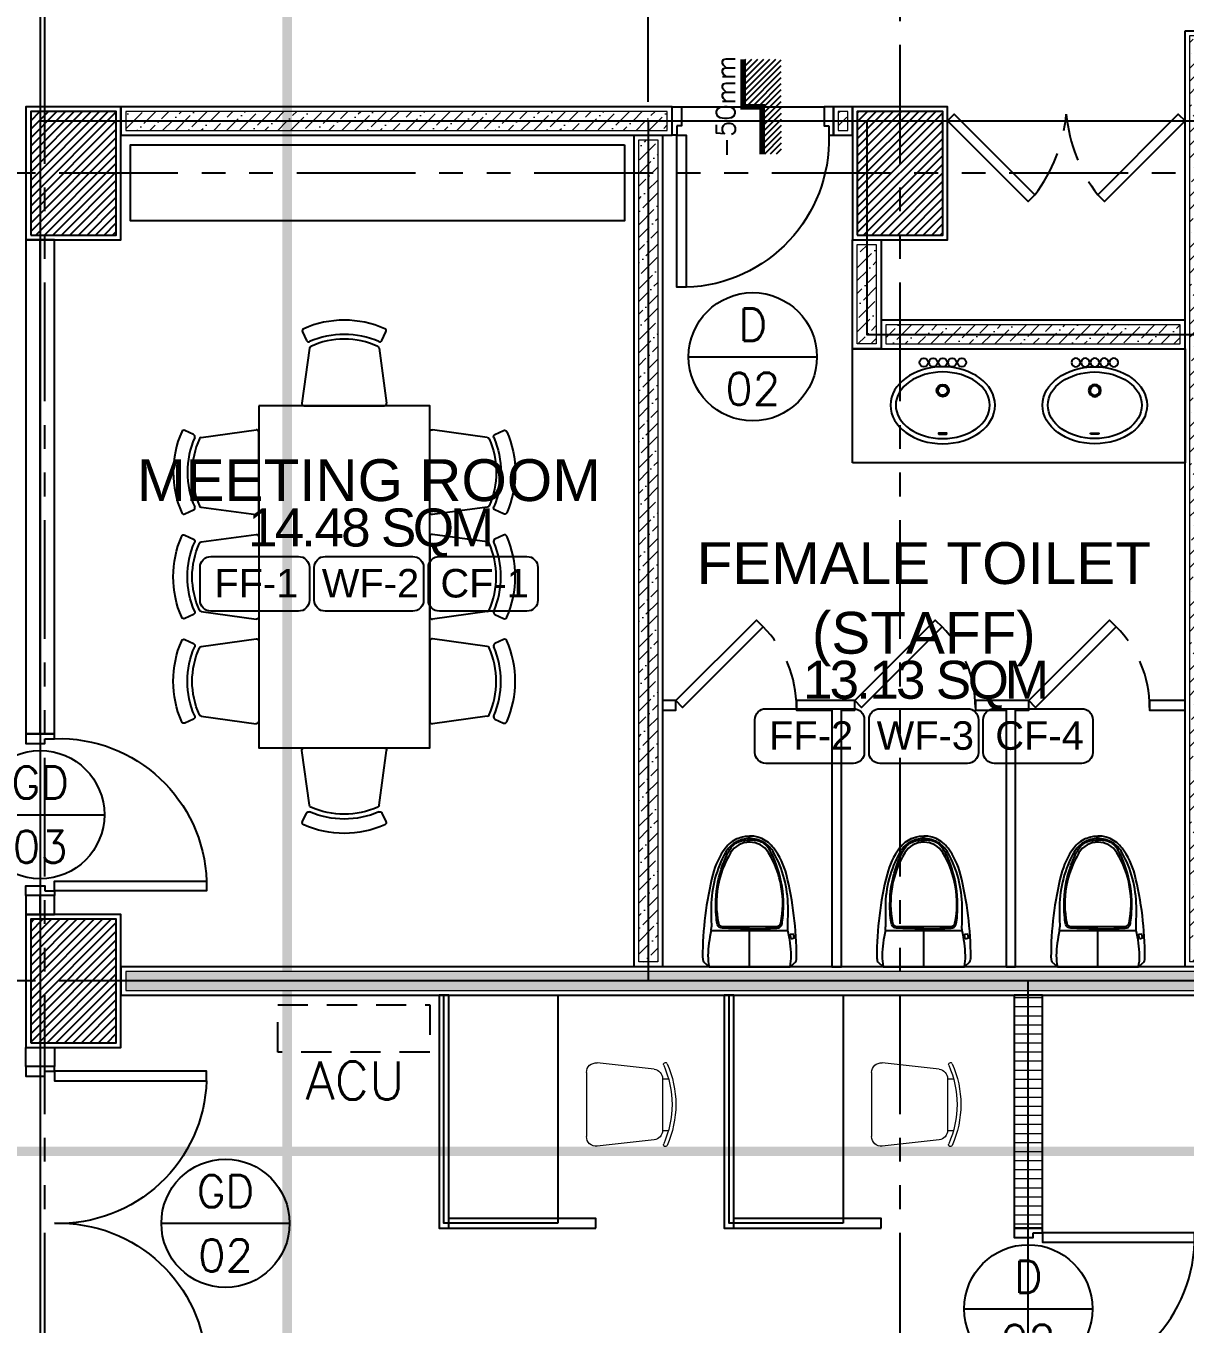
# Model space of a CAD drawing. Header units: metres. Extents: x -12400 to 1, y 0 to 106422.
# Drawn here: x -12213.17 to -12207.07, y 106390.62 to 106397.45 of the extents above; entities that cross this region are included whole.
import ezdxf
from ezdxf.enums import TextEntityAlignment as Align

# ---------------------------------------------------------------- set-up
doc = ezdxf.new("R2010")
doc.units = ezdxf.units.M
doc.header["$PDMODE"] = 35
for name, pattern in [('CENTER', [2, 1.25, -0.25, 0.25, -0.25]), ('DASHED2', [0.375, 0.25, -0.125]), ('HIDDEN2', [4.7625, 3.175, -1.5875]), ('PHANTOM2', [1.25, 0.625, -0.125, 0.125, -0.125, 0.125, -0.125])]:
    doc.linetypes.add(name, pattern=pattern)
for name, color, linetype, lineweight in [('0.1', 1, 'Continuous', 9), ('DIM 001', 251, 'Continuous', 13), ('FURN 0009', 49, 'Continuous', 9), ('HATCH', 250, 'Continuous', 5), ('W', 140, 'Continuous', 80)]:
    doc.layers.add(name, color=color, linetype=linetype, lineweight=lineweight)
for name, color, linetype in [('1co-door', 1, 'Continuous'), ('1CO-FURNITURE', 1, 'Continuous'), ('2TX-AR', 2, 'Continuous'), ('F-ACC', 15, 'Continuous'), ('FIXTURE', 35, 'Continuous'), ('FURNITURE', 1, 'Continuous'), ('MOULDING', 15, 'Continuous'), ('SCH-DOOR', 23, 'Continuous'), ('SCH-FLR', 224, 'Continuous'), ('SCH-WIND', 181, 'Continuous'), ('stone', 15, 'Continuous'), ('THRESH', 1, 'Continuous'), ('txt', 2, 'Continuous'), ('WALL', 7, 'Continuous')]:
    doc.layers.add(name, color=color, linetype=linetype)
doc.layers.add('GUIDELINES', color=206, linetype='Continuous', plot=False)
doc.styles.add('arial', font='arial.ttf')
doc.styles.add('Arial-Bold', font='arial.ttf')
doc.styles.add('DIMTXT-100', font='arial.ttf')
doc.styles.add('PSM', font='simplex')
doc.styles.add('swis721', font='swiss.ttf')
doc.styles.add('T-0.15', font='romans.shx', dxfattribs={"height": 0.15})
doc.styles.add('T125', font='simplex.shx', dxfattribs={"height": 125})
doc.dimstyles.new('D-100', dxfattribs={"dimtxt": 0.2, "dimasz": 0.15, "dimexe": 0.1, "dimexo": 0.1, "dimgap": 0.1, "dimtad": 1, "dimdec": 3, "dimzin": 4, "dimdsep": 46, "dimtxsty": 'DIMTXT-100', "dimblk": 'ARCHTICK', "dimcen": 0.2, "dimdle": 0.1, "dimclrd": 8, "dimclre": 8, "dimclrt": 2, "dimadec": 0, "dimazin": 1, "dimtfac": 1, "dimtdec": 3, "dimtofl": 0, "dimtmove": 2, "dimatfit": 3, "dimfxl": 1, "dimarcsym": 0})
doc.dimstyles.new('DIM 200', dxfattribs={"dimtxt": 200, "dimasz": 1, "dimexe": 0, "dimexo": 40, "dimgap": 50, "dimtad": 1, "dimtoh": 1, "dimdec": 0, "dimlfac": 2, "dimtxsty": 'swis721', "dimblk": 'CIR', "dimcen": 0, "dimclrd": 155, "dimclre": 155, "dimclrt": 4, "dimadec": 0, "dimazin": 0, "dimtfac": 1, "dimtdec": 0, "dimtix": 1, "dimtmove": 1, "dimatfit": 3, "dimldrblk": 'CIR', "dimfxl": 0, "dimarcsym": 0})

# ---------------------------------------------------------------- blocks, each defined once
blk = doc.blocks.new('D-TAG')
at = {"layer": 'SCH-DOOR'}
blk.add_line((-0.3, 0), (0.3, 0), dxfattribs=at)
blk.add_circle((0, 0), 0.3, dxfattribs=at)
at = {"layer": 'SCH-DOOR', "color": 2, "style": 'T-0.15'}
for tag, p in [('D-TAG', (0, 0.15)), ('D-NO', (0, -0.15))]:
    blk.add_attdef(tag, text='', height=0.15, dxfattribs=at).set_placement(p, align=Align.MIDDLE_CENTER)
blk = doc.blocks.new('THRESH')
at = {"layer": 'THRESH'}
h = blk.add_hatch(dxfattribs=at)
h.set_pattern_fill('ANSI31', color=251, scale=7, style=0)
h.set_pattern_definition([(45, (-87838.95, -66631.204), (-15.715448, 15.715448), [])])
h.paths.add_polyline_path([(-250, 50), (-250, -150), (250, -150), (250, -50), (0, -50), (0, 50)])
at = {"layer": 'THRESH', "const_width": 30}
blk.add_lwpolyline([(250, -50), (0, -50), (0, 50), (-250, 50)], dxfattribs=at)
blk = doc.blocks.new('lav s')
at = {"layer": 'F-ACC'}
blk.add_lwpolyline([(3864.7471, -3208.867, -0.057223), (3864.7471, -3208.907, 1), (3864.7522, -3208.907, 0.055626), (3864.7522, -3208.867)], format="xyb", dxfattribs=at)
for centre, radius in [((3864.3758, -3208.787), 0.0225), ((3864.3758, -3208.837), 0.0225), ((3864.3758, -3208.887), 0.0225), ((3864.5233, -3208.887), 0.0325), ((3864.5233, -3208.887), 0.025), ((3864.3758, -3208.937), 0.0225), ((3864.3758, -3208.987), 0.0225)]:
    blk.add_circle(centre, radius, dxfattribs=at)
blk.add_arc((3864.7497, -3208.867), 0.0025, 0, 186.45762, dxfattribs=at)
at = {"layer": 'F-ACC', "extrusion": (0, 0, -1)}
for major_axis, ratio in [((0, 0.275), 0.736364), ((0, 0.2475), 0.707071)]:
    blk.add_ellipse((3864.6008, -3208.887), major_axis=major_axis, ratio=ratio, dxfattribs=at)
blk = doc.blocks.new('WC1')
for p, q in [((-162577, -159699.2), (-162547.9, -159673.6)), ((-162121, -159673.6), (-162547.9, -159673.6)), ((-162334.4, -159673.6), (-162334.4, -159864)), ((-162091.9, -159699.2), (-162121, -159673.6)), ((-162552.5, -159820.8), (-162569.2, -159824.9)), ((-162552.6, -159820.8), (-162548.4, -159844.7)), ((-162569.2, -159824.9), (-162565.4, -159846.5)), ((-162548.4, -159844.7), (-162565.4, -159846.5)), ((-162536.4, -159864), (-162535.4, -159884.4)), ((-162132.5, -159864), (-162536.4, -159864)), ((-162192.9, -159884.9), (-162476, -159884.9)), ((-162132.5, -159864), (-162133.5, -159884.4)), ((-162334.6, -160328.4), (-162334.2, -160328.4)), ((-162334.4, -160328.4), (-162334.4, -160360.6))]:
    blk.add_line(p, q)
for points in [[(-162334.4, -159873.3), (-162381.6, -159873.5), (-162418.1, -159874), (-162445.3, -159874.9), (-162464.7, -159876), (-162477.8, -159877.3), (-162486.1, -159878.9), (-162491.2, -159880.6), (-162494.4, -159882.5), (-162494.4, -159882.5), (-162497, -159884.6), (-162499.4, -159887.2), (-162501.5, -159890.5), (-162503.4, -159894.9), (-162505.1, -159900.8), (-162506.6, -159908.5), (-162508, -159918.2), (-162509.3, -159930.3), (-162509.3, -159930.3), (-162510.5, -159945.1), (-162511.6, -159962.2), (-162512.3, -159981.4), (-162512.5, -160002.3), (-162512, -160024.5), (-162510.9, -160047.6), (-162508.8, -160071.4), (-162505.6, -160095.4), (-162505.6, -160095.4), (-162501.3, -160119.3), (-162496, -160142.9), (-162489.9, -160165.7), (-162483.3, -160187.7), (-162476.3, -160208.3), (-162469.1, -160227.5), (-162461.9, -160244.8), (-162455, -160260), (-162455, -160260), (-162448.5, -160272.9), (-162442.5, -160283.7), (-162436.9, -160292.6), (-162431.8, -160299.8), (-162427.1, -160305.6), (-162422.9, -160310.2), (-162419.1, -160313.8), (-162415.9, -160316.8), (-162415.9, -160316.8), (-162413, -160319.2), (-162410.5, -160321.3), (-162408.3, -160323.1), (-162406.1, -160324.6), (-162403.9, -160326), (-162401.5, -160327.2), (-162398.9, -160328.5), (-162395.9, -160329.8), (-162395.9, -160329.8), (-162392.3, -160331.3), (-162388, -160332.8), (-162382.8, -160334.3), (-162376.3, -160335.8), (-162368.5, -160337.2), (-162359.1, -160338.4), (-162347.8, -160339.3), (-162334.4, -160340)], [(-162334.4, -159873.3), (-162287.2, -159873.5), (-162250.8, -159874), (-162223.6, -159874.9), (-162204.2, -159876), (-162191.1, -159877.3), (-162182.7, -159878.9), (-162177.7, -159880.6), (-162174.5, -159882.5), (-162174.5, -159882.5), (-162171.8, -159884.6), (-162169.5, -159887.2), (-162167.4, -159890.5), (-162165.5, -159894.9), (-162163.8, -159900.8), (-162162.3, -159908.5), (-162160.9, -159918.2), (-162159.6, -159930.3), (-162159.6, -159930.3), (-162158.3, -159945.1), (-162157.3, -159962.2), (-162156.6, -159981.4), (-162156.4, -160002.3), (-162156.8, -160024.5), (-162158, -160047.6), (-162160.1, -160071.4), (-162163.3, -160095.4), (-162163.3, -160095.4), (-162167.6, -160119.3), (-162172.9, -160142.9), (-162178.9, -160165.7), (-162185.6, -160187.7), (-162192.6, -160208.3), (-162199.8, -160227.5), (-162207, -160244.8), (-162213.9, -160260), (-162213.9, -160260), (-162220.4, -160272.9), (-162226.4, -160283.7), (-162232, -160292.6), (-162237.1, -160299.8), (-162241.8, -160305.6), (-162246, -160310.2), (-162249.7, -160313.8), (-162253, -160316.8), (-162253, -160316.8), (-162255.8, -160319.2), (-162258.3, -160321.3), (-162260.6, -160323.1), (-162262.8, -160324.6), (-162265, -160326), (-162267.4, -160327.2), (-162270, -160328.5), (-162273, -160329.8), (-162273, -160329.8), (-162276.6, -160331.3), (-162280.9, -160332.8), (-162286.1, -160334.3), (-162292.5, -160335.8), (-162300.4, -160337.2), (-162309.8, -160338.4), (-162321.1, -160339.3), (-162334.4, -160340)], [(-162398.9, -160348.3), (-162378.2, -160355.9), (-162356.5, -160359.9), (-162334.4, -160360.6)], [(-162270, -160348.3), (-162290.7, -160355.9), (-162312.4, -160359.9), (-162334.4, -160360.6)]]:
    blk.add_lwpolyline(points)
for centre, radius, start, end in [((-162253.9, -159732.2), 299.8, 168.74135, 180), ((-162415, -159732.2), 299.8, 0, 11.25865), ((-162514.7, -159723.6), 66.9, 158.57593, 180), ((-160793.1, -159723.6), 1788.5, 180, 194.09167), ((-161879.5, -159710.7), 674.5, 181.82054, 193.13571), ((-163875.7, -159723.6), 1788.5, 345.90833, 0), ((-162789.3, -159710.7), 674.5, 346.86429, 358.17946), ((-162154.1, -159723.6), 66.9, 0, 21.42407), ((-160244.7, -159964.6), 2292.1, 177.9943, 180.64061), ((-162476, -159908), 23.1, 90, 168.52614), ((-162192.9, -159908), 23.1, 11.47386, 90), ((-164424.2, -159964.6), 2292.1, 359.35939, 2.0057), ((-161993, -160006), 515.9, 168.52614, 211.21855), ((-162675.9, -160006), 515.9, 328.78145, 11.47386), ((-161937.6, -159983.6), 599, 180.64061, 209.11624), ((-162731.2, -159983.6), 599, 330.88376, 359.35939), ((-162152.4, -160064.8), 387.1, 194.09167, 216.8704), ((-162516.5, -160064.8), 387.1, 323.1296, 345.90833), ((-162328.1, -160196.6), 167.4, 216.8704, 244.98647), ((-162337.8, -160206.5), 141, 209.11624, 239.54408), ((-162336.5, -160214.2), 114.3, 211.21855, 270.92859), ((-162332.4, -160214.2), 114.3, 269.07141, 328.78145), ((-162340.8, -160196.6), 167.4, 295.01353, 323.1296), ((-162331, -160206.5), 141, 300.45592, 330.88376), ((-162333.4, -160199), 149.6, 239.54408, 269.62018), ((-162335.4, -160199), 149.6, 270.37982, 300.45592)]:
    blk.add_arc(centre, radius, start, end)
blk = doc.blocks.new('DC')
at = {"layer": '1CO-FURNITURE', "color": 8}
for p, q in [((-0.2196, 0.3885), (-0.1985, 0.3432)), ((0.1985, 0.3432), (0.2196, 0.3885)), ((-0.1836, 0.3026), (-0.2231, 0.0142)), ((0.1836, 0.3026), (0.2231, 0.0142)), ((-0.2107, 0), (0.2107, 0))]:
    blk.add_line(p, q, dxfattribs=at)
for centre, radius, start, end in [((0, -0.0813), 0.5313, 66.32314, 113.67686), ((-0.2083, 0.3938), 0.0125, 113.67686, 205.05762), ((-0.1871, 0.3485), 0.0125, 205.05762, 293.52955), ((0, -0.0813), 0.4563, 66.47045, 113.52955), ((0, -0.0813), 0.4313, 65.86908, 114.13092), ((0.1871, 0.3485), 0.0125, 246.47045, 334.94238), ((0.2083, 0.3938), 0.0125, 334.94238, 66.32314), ((-0.1712, 0.3009), 0.0125, 114.13092, 172.20567), ((0.1712, 0.3009), 0.0125, 7.79433, 65.86908), ((-0.2107, 0.0125), 0.0125, 172.20567, 270), ((0.2107, 0.0125), 0.0125, 270, 7.79433)]:
    blk.add_arc(centre, radius, start, end, dxfattribs=at)
blk = doc.blocks.new('*U45')
at = {"layer": 'HATCH'}
h = blk.add_hatch(dxfattribs=at)
h.set_pattern_fill('ANSI36', color=256, scale=0.015)
h.set_pattern_definition([(45, (12099.47419, -106406.766595), (0.02525697034, 0.092608891249), [0.1190625, -0.0238125, 0, -0.0238125])])
h.paths.add_polyline_path([(0.025, 0.125), (0.025, 0.025), (8.175, 0.025), (8.175, 0.125)])
at = {"color": 4}
blk.add_lwpolyline([(8.2, 0), (8.2, 0.15), (0, 0.15), (0, 0)], close=True, dxfattribs=at)
at = {"layer": 'HATCH'}
blk.add_lwpolyline([(8.175, 0.025), (8.175, 0.125), (0.025, 0.125), (0.025, 0.025)], close=True, dxfattribs=at)
blk = doc.blocks.new('*U59')
at = {"layer": 'HATCH'}
h = blk.add_hatch(dxfattribs=at)
h.set_pattern_fill('ANSI36', color=256, scale=0.015)
h.set_pattern_definition([(45, (12094.17419, -106406.766595), (0.02525697034, 0.092608891249), [0.1190625, -0.0238125, 0, -0.0238125])])
h.paths.add_polyline_path([(0.025, 0.125), (0.025, 0.025), (2.875, 0.025), (2.875, 0.125)])
at = {"color": 4}
blk.add_lwpolyline([(2.9, 0), (2.9, 0.15), (0, 0.15), (0, 0)], close=True, dxfattribs=at)
at = {"layer": 'HATCH'}
blk.add_lwpolyline([(2.875, 0.025), (2.875, 0.125), (0.025, 0.125), (0.025, 0.025)], close=True, dxfattribs=at)
blk = doc.blocks.new('*U77')
at = {"color": 1}
blk.add_lwpolyline([(0.1, 0), (0.1, 0.15), (0, 0.15), (0, 0)], close=True, dxfattribs=at)
at = {"color": 3}
blk.add_lwpolyline([(0, 0.075), (0.1, 0.075)], dxfattribs=at)
blk = doc.blocks.new('A$C5BEE79EC')
at = {"layer": 'FIXTURE', "color": 3}
for points in [[(-0.1, 0.825), (-0.15, 0.825), (-0.15, 0.85), (0, 0.85), (0, 0.8), (-0.1, 0.8), (-0.1, 0.825)], [(-0.1, 0.025), (-0.15, 0.025), (-0.15, 0), (0, 0), (0, 0.05), (-0.1, 0.05), (-0.1, 0.025)]]:
    blk.add_lwpolyline(points, dxfattribs=at)
at = {"layer": 'FIXTURE', "color": 2, "ltscale": 0.3}
blk.add_lwpolyline([(-0.15, 0.025), (-0.15, 0.075), (-0.95, 0.075), (-0.95, 0.025)], close=True, dxfattribs=at)
at = {"layer": 'FIXTURE', "color": 1}
blk.add_arc((-0.175, 0.05), 0.7754, 88.15239, 178.15239, dxfattribs=at)
blk = doc.blocks.new('*U47')
at = {"layer": 'HATCH'}
h = blk.add_hatch(dxfattribs=at)
h.set_pattern_fill('ANSI36', color=256, scale=0.015)
h.set_pattern_definition([(45, (12096.19919, -106406.766595), (0.02525697034, 0.092608891249), [0.1190625, -0.0238125, 0, -0.0238125])])
h.paths.add_polyline_path([(0.025, 0.125), (0.025, 0.025), (4.9, 0.025), (4.9, 0.125)])
at = {"color": 4}
blk.add_lwpolyline([(4.925, 0), (4.925, 0.15), (0, 0.15), (0, 0)], close=True, dxfattribs=at)
at = {"layer": 'HATCH'}
blk.add_lwpolyline([(4.9, 0.025), (4.9, 0.125), (0.025, 0.125), (0.025, 0.025)], close=True, dxfattribs=at)
blk = doc.blocks.new('*U48')
at = {"layer": 'HATCH'}
h = blk.add_hatch(dxfattribs=at)
h.set_pattern_fill('ANSI36', color=256, scale=0.015)
h.set_pattern_definition([(45, (12091.84733, -106406.766595), (0.02525697034, 0.092608891249), [0.1190625, -0.0238125, 0, -0.0238125])])
h.paths.add_polyline_path([(0.025, 0.125), (0.025, 0.025), (0.5481, 0.025), (0.5481, 0.125)])
at = {"color": 4}
blk.add_lwpolyline([(0.5731, 0), (0.5731, 0.15), (0, 0.15), (0, 0)], close=True, dxfattribs=at)
at = {"layer": 'HATCH'}
blk.add_lwpolyline([(0.5481, 0.025), (0.5481, 0.125), (0.025, 0.125), (0.025, 0.025)], close=True, dxfattribs=at)
blk = doc.blocks.new('*U1719')
at = {"color": 1}
blk.add_lwpolyline([(0.1, 0), (0.1, 0.15), (0, 0.15), (0, 0)], close=True, dxfattribs=at)
at = {"color": 3}
blk.add_lwpolyline([(0, 0.075), (0.1, 0.075)], dxfattribs=at)
blk = doc.blocks.new('*U46')
at = {"layer": 'HATCH'}
h = blk.add_hatch(dxfattribs=at)
h.set_pattern_fill('ANSI36', color=256, scale=0.015)
h.set_pattern_definition([(45, (12095.64919, -106406.766595), (0.02525697034, 0.092608891249), [0.1190625, -0.0238125, 0, -0.0238125])])
h.paths.add_polyline_path([(0.025, 0.125), (0.025, 0.025), (4.35, 0.025), (4.35, 0.125)])
at = {"color": 4}
blk.add_lwpolyline([(4.375, 0), (4.375, 0.15), (0, 0.15), (0, 0)], close=True, dxfattribs=at)
at = {"layer": 'HATCH'}
blk.add_lwpolyline([(4.35, 0.025), (4.35, 0.125), (0.025, 0.125), (0.025, 0.025)], close=True, dxfattribs=at)
blk = doc.blocks.new('new chair')
at = {"layer": 'FURN 0009', "color": 1, "lineweight": 9}
for p, q in [((-135.8, 400), (-135.8, 431.6)), ((135.8, 400), (135.8, 431.6)), ((-185.5, 355.5), (-218.8, 55.5)), ((135.8, 400), (-135.8, 400)), ((185.5, 355.5), (218.8, 55.5)), ((169.1, 0), (-169.1, 0))]:
    blk.add_line(p, q, dxfattribs=at)
for centre, radius, start, end in [((-211, 415.4), 10, 113.8727, 293.8727), ((0, -61.2), 531.2, 66.1273, 113.8727), ((0, -61.2), 511.2, 66.1273, 113.8727), ((211, 415.4), 10, 246.1273, 66.1273), ((-135.8, 350), 50, 90, 173.65981), ((135.8, 350), 50, 6.34019, 90), ((-169.1, 50), 50, 173.65981, 270), ((169.1, 50), 50, 270, 6.34019)]:
    blk.add_arc(centre, radius, start, end, dxfattribs=at)
blk = doc.blocks.new('*U56')
at = {"layer": 'HATCH'}
h = blk.add_hatch(dxfattribs=at)
h.set_pattern_fill('ANSI31', color=256, scale=0.015, angle=45)
h.set_pattern_definition([(90, (12092.49919, -106406.416595), (-0.047625, 0), [])])
h.paths.add_polyline_path([(0, 0.15), (0, 0), (1.225, 0), (1.225, 0.15)])
at = {"color": 3}
blk.add_lwpolyline([(1.225, 0), (1.225, 0.15), (0, 0.15), (0, 0)], close=True, dxfattribs=at)
blk = doc.blocks.new('.8DOUBLEDOOR')
at = {"layer": 'FIXTURE', "color": 2, "ltscale": 0.3}
for points in [[(1589.4808, -418.6512), (1589.4808, -418.7012), (1588.6808, -418.7012), (1588.6808, -418.6512)], [(1589.4808, -420.2512), (1589.4808, -420.2012), (1588.6808, -420.2012), (1588.6808, -420.2512)]]:
    blk.add_lwpolyline(points, close=True, dxfattribs=at)
at = {"layer": 'FIXTURE', "color": 3}
for points in [[(1589.5308, -418.6512), (1589.4808, -418.6512), (1589.4808, -418.6262), (1589.6308, -418.6262), (1589.6308, -418.6762), (1589.5308, -418.6762), (1589.5308, -418.6512)], [(1589.5308, -420.2512), (1589.4808, -420.2512), (1589.4808, -420.2762), (1589.6308, -420.2762), (1589.6308, -420.2262), (1589.5308, -420.2262), (1589.5308, -420.2512)]]:
    blk.add_lwpolyline(points, dxfattribs=at)
at = {"layer": 'FIXTURE', "color": 1}
for centre, start, end in [((1589.4558, -418.6762), 181.84761, 271.84761), ((1589.4558, -420.2262), 88.15239, 178.15239)]:
    blk.add_arc(centre, 0.7754, start, end, dxfattribs=at)
blk = doc.blocks.new('*U1744')
at = {"layer": 'HATCH'}
h = blk.add_hatch(dxfattribs=at)
h.set_pattern_fill('ANSI36', color=256, scale=0.015)
h.set_pattern_definition([(45, (12091.37419, -106406.766595), (0.02525697034, 0.092608891249), [0.1190625, -0.0238125, 0, -0.0238125])])
h.paths.add_polyline_path([(0.025, 0.125), (0.025, 0.025), (0.075, 0.025), (0.075, 0.125)])
at = {"color": 4}
blk.add_lwpolyline([(0.1, 0), (0.1, 0.15), (0, 0.15), (0, 0)], close=True, dxfattribs=at)
at = {"layer": 'HATCH'}
blk.add_lwpolyline([(0.075, 0.025), (0.075, 0.125), (0.025, 0.125), (0.025, 0.025)], close=True, dxfattribs=at)
blk = doc.blocks.new('*U1736')
at = {"layer": 'HATCH'}
h = blk.add_hatch(dxfattribs=at)
h.set_pattern_fill('ANSI36', color=256, scale=0.015)
h.set_pattern_definition([(45, (12092.87419, -106406.766595), (0.02525697034, 0.092608891249), [0.1190625, -0.0238125, 0, -0.0238125])])
h.paths.add_polyline_path([(0.025, 0.125), (0.025, 0.025), (1.575, 0.025), (1.575, 0.125)])
at = {"color": 4}
blk.add_lwpolyline([(1.6, 0), (1.6, 0.15), (0, 0.15), (0, 0)], close=True, dxfattribs=at)
at = {"layer": 'HATCH'}
blk.add_lwpolyline([(1.575, 0.025), (1.575, 0.125), (0.025, 0.125), (0.025, 0.025)], close=True, dxfattribs=at)
blk = doc.blocks.new('*U78')
at = {"color": 1}
blk.add_lwpolyline([(2.6, 0), (2.6, 0.15), (0, 0.15), (0, 0)], close=True, dxfattribs=at)
at = {"color": 3}
blk.add_lwpolyline([(0, 0.075), (2.6, 0.075)], dxfattribs=at)
blk = doc.blocks.new('GFCOLUMNS')
h = blk.add_hatch()
h.set_pattern_fill('ANSI31', color=8, scale=0.01)
h.set_pattern_definition([(45, (12160.829415, -106286.247546), (-0.022450640303, 0.022450640303), [])])
h.paths.add_polyline_path([(-2.2, 18.025), (-1.75, 18.025), (-1.75, 18.675), (-2.2, 18.675)])
h.paths.add_polyline_path([(2.7, 18.675), (2.7, 18.225), (2.05, 18.225), (2.05, 18.675)])
h.paths.add_polyline_path([(6.95, 18.025), (6.5, 18.025), (6.5, 18.675), (6.95, 18.675)])
h.paths.add_polyline_path([(11.2, 17.525), (11.2, 17.975), (10.55, 17.975), (10.55, 17.525)])
h.paths.add_polyline_path([(14.8, 18.025), (15.25, 18.025), (15.25, 18.675), (14.8, 18.675)])
h.paths.add_polyline_path([(19.05, 18.675), (19.05, 18.225), (19.7, 18.225), (19.7, 18.675)])
h.paths.add_polyline_path([(23.95, 18.025), (23.5, 18.025), (23.5, 18.675), (23.95, 18.675)])
h.paths.add_polyline_path([(-2.2, 13.275), (-1.75, 13.275), (-1.75, 13.925), (-2.2, 13.925)])
h.paths.add_polyline_path([(2.6, 13.275), (2.15, 13.275), (2.15, 13.925), (2.6, 13.925)])
h.paths.add_polyline_path([(6.95, 13.275), (6.5, 13.275), (6.5, 13.925), (6.95, 13.925)])
h.paths.add_polyline_path([(11.1, 13.275), (10.7, 13.275), (10.7, 13.675), (11.1, 13.675)])
h.paths.add_polyline_path([(14.8, 13.275), (15.25, 13.275), (15.25, 13.925), (14.8, 13.925)])
h.paths.add_polyline_path([(19.15, 13.275), (19.6, 13.275), (19.6, 13.925), (19.15, 13.925)])
h.paths.add_polyline_path([(23.95, 13.275), (23.5, 13.275), (23.5, 13.925), (23.95, 13.925)])
h.paths.add_polyline_path([(-2.2, 9.025), (-1.75, 9.025), (-1.75, 9.675), (-2.2, 9.675)])
h.paths.add_polyline_path([(6.95, 9.025), (6.5, 9.025), (6.5, 9.675), (6.95, 9.675)])
h.paths.add_polyline_path([(14.8, 9.025), (15.25, 9.025), (15.25, 9.675), (14.8, 9.675)])
h.paths.add_polyline_path([(23.95, 9.025), (23.5, 9.025), (23.5, 9.675), (23.95, 9.675)])
h.paths.add_polyline_path([(-2.2, 4.775), (-1.75, 4.775), (-1.75, 5.425), (-2.2, 5.425)])
h.paths.add_polyline_path([(-2.2, 2.25), (-1.75, 2.25), (-1.75, 2.9), (-2.2, 2.9)])
h.paths.add_polyline_path([(0.675, 0.025), (0.675, 0.475), (0.025, 0.475), (0.025, 0.025)])
h.paths.add_polyline_path([(2.7, 0.025), (2.7, 0.475), (2.05, 0.475), (2.05, 0.025)])
h.paths.add_polyline_path([(2.15, 4.775), (2.6, 4.775), (2.6, 5.425), (2.15, 5.425)])
h.paths.add_polyline_path([(6.95, 0.025), (6.5, 0.025), (6.5, 0.675), (6.95, 0.675)])
h.paths.add_polyline_path([(11.2, 1.025), (11.2, 1.475), (10.55, 1.475), (10.55, 1.025)])
h.paths.add_polyline_path([(14.8, 0.025), (15.25, 0.025), (15.25, 0.675), (14.8, 0.675)])
h.paths.add_polyline_path([(19.05, 0.025), (19.05, 0.475), (19.7, 0.475), (19.7, 0.025)])
h.paths.add_polyline_path([(23.95, 0.025), (23.5, 0.025), (23.5, 0.675), (23.95, 0.675)])
h.paths.add_polyline_path([(6.95, 4.775), (6.5, 4.775), (6.5, 5.425), (6.95, 5.425)])
h.paths.add_polyline_path([(11.1, 4.775), (10.65, 4.775), (10.65, 5.425), (11.1, 5.425)])
h.paths.add_polyline_path([(14.8, 4.775), (15.25, 4.775), (15.25, 5.425), (14.8, 5.425)])
h.paths.add_polyline_path([(19.6, 4.775), (19.15, 4.775), (19.15, 5.425), (19.6, 5.425)])
h.paths.add_polyline_path([(23.95, 4.775), (23.5, 4.775), (23.5, 5.425), (23.95, 5.425)])
at = {"color": 7}
for points in [[(14.775, 13.25), (15.275, 13.25), (15.275, 13.95), (14.775, 13.95)], [(19.125, 13.25), (19.625, 13.25), (19.625, 13.95), (19.125, 13.95)], [(14.775, 9), (15.275, 9), (15.275, 9.7), (14.775, 9.7)]]:
    blk.add_lwpolyline(points, close=True, dxfattribs=at)
at = {"layer": 'stone', "color": 5}
for points in [[(14.8, 13.275), (15.25, 13.275), (15.25, 13.925), (14.8, 13.925)], [(19.15, 13.275), (19.6, 13.275), (19.6, 13.925), (19.15, 13.925)], [(14.8, 9.025), (15.25, 9.025), (15.25, 9.675), (14.8, 9.675)]]:
    blk.add_lwpolyline(points, close=True, dxfattribs=at)
blk = doc.blocks.new('FP_GRD')
at = {"layer": 'MOULDING'}
h = blk.add_hatch(dxfattribs=at)
h.set_pattern_fill('AR-HBONE', color=256, scale=0.0015)
h.set_pattern_definition([(45, (11959.58461, -106396.0705), (0, 0.2155261469), [0.4572, -0.1524]), (135, (11959.69237, -106395.96274), (2e-17, 0.2155261469), [0.4572, -0.1524])])
edge = h.paths.add_edge_path()
edge.add_line((24.975, 19.892), (14.775, 19.892))
edge.add_line((14.775, 19.892), (14.775, 18.9))
edge.add_line((14.775, 18.9), (20.8, 18.9))
edge.add_line((20.8, 18.9), (20.8, 19.475))
edge.add_line((20.8, 19.475), (20.85, 19.475))
edge.add_arc((20.7909, 18.6213), 0.8558, 19.00812, 86.03952, ccw=False)
edge.add_arc((22.4091, 18.6213), 0.8558, 93.96048, 160.99188, ccw=False)
edge.add_line((22.35, 19.475), (22.4, 19.475))
edge.add_line((22.4, 19.475), (22.4, 18.9))
edge.add_line((22.4, 18.9), (24.175, 18.9))
edge.add_line((24.175, 18.9), (24.175, 7.642))
edge.add_line((24.175, 7.642), (24.975, 7.642))
edge.add_line((24.975, 7.642), (24.975, 19.892))
edge = h.paths.add_edge_path(flags=17)
edge.add_arc((22.4091, 18.6213), 0.8558, 93.96048, 160.99188)
edge.add_arc((21.6002, 18.85), 0.05, 90.23098, 449.76904)
edge.add_line((21.6004, 18.9), (22.35, 18.9))
edge.add_line((22.35, 18.9), (22.35, 19.475))
edge = h.paths.add_edge_path(flags=17)
edge.add_line((20.85, 19.475), (20.85, 18.9))
edge.add_line((20.85, 18.9), (21.5996, 18.9))
edge.add_arc((21.5998, 18.85), 0.05, 90.23097, 449.76903)
edge.add_arc((20.7909, 18.6213), 0.8558, 19.00812, 86.03952)
at = {"color": 1}
for points in [[(20.0846, 13.4861), (19.6604, 13.9104), (19.625, 13.875), (20.0493, 13.4507)], [(20.4154, 13.4861), (20.8396, 13.9104), (20.875, 13.875), (20.4507, 13.4507)], [(17.575, 8.075), (16.975, 8.075), (16.975, 9.275), (17.575, 9.275)], [(19.075, 8.075), (18.475, 8.075), (18.475, 9.275), (19.075, 9.275)]]:
    blk.add_lwpolyline(points, close=True, dxfattribs=at)
at = {"color": 8, "linetype": 'DASHED2'}
for points in [[(20.0846, 13.4861, 0.140042), (20.25, 13.9104)], [(20.4154, 13.4861, -0.140042), (20.25, 13.9104)], [(18.6544, 11.2139, -0.198912), (18.8302, 10.7896)], [(19.5961, 11.2139, -0.198912), (19.7718, 10.7896)], [(20.5128, 11.2139, -0.198912), (20.6885, 10.7896)]]:
    blk.add_lwpolyline(points, format="xyb", dxfattribs=at)
at = {"color": 8}
for points in [[(18.6544, 11.2139), (18.2302, 10.7896), (18.1948, 10.825), (18.6191, 11.2493)], [(19.5961, 11.2139), (19.1718, 10.7896), (19.1365, 10.825), (19.5608, 11.2493)], [(20.5128, 11.2139), (20.0885, 10.7896), (20.0532, 10.825), (20.4774, 11.2493)], [(18.1948, 10.825), (18.125, 10.825), (18.125, 10.775), (18.1948, 10.775)], [(19.0167, 9.425), (19.0667, 9.425), (19.0667, 10.775), (19.1365, 10.775), (19.1365, 10.825), (18.8302, 10.825), (18.8302, 10.775), (19.0167, 10.775)], [(19.9333, 9.425), (19.9833, 9.425), (19.9833, 10.775), (20.0532, 10.775), (20.0532, 10.825), (19.7718, 10.825), (19.7718, 10.775), (19.9333, 10.775)], [(20.875, 10.775), (20.875, 10.825), (20.6885, 10.825), (20.6885, 10.775)]]:
    blk.add_lwpolyline(points, close=True, dxfattribs=at)
at = {"color": 2}
for points in [[(17, 8.05), (17, 9.275), (16.95, 9.275), (16.95, 8.05), (17.775, 8.05)], [(18.5, 8.05), (18.5, 9.275), (18.45, 9.275), (18.45, 8.05), (19.275, 8.05)], [(17.775, 8.05), (17.775, 8.1), (17, 8.1)], [(19.275, 8.05), (19.275, 8.1), (18.5, 8.1)]]:
    blk.add_lwpolyline(points, dxfattribs=at)
at = {"layer": '1co-door', "color": 3, "linetype": 'HIDDEN2', "ltscale": 0.05}
blk.add_lwpolyline([(16.9, 9.225), (16.9, 8.975), (16.1, 8.975), (16.1, 9.225)], close=True, dxfattribs=at)
at = {"layer": '1CO-FURNITURE'}
blk.add_lwpolyline([(17.925, 13.75), (17.925, 13.35), (15.325, 13.35), (15.325, 13.75)], close=True, dxfattribs=at)
at = {"layer": '1CO-FURNITURE', "color": 8}
blk.add_lwpolyline([(16, 12.3769), (16, 10.5769), (16.9, 10.5769), (16.9, 12.3769)], close=True, dxfattribs=at)
at = {"layer": 'FURNITURE'}
blk.add_lwpolyline([(19.125, 12.0769), (19.125, 12.6769), (20.875, 12.6769), (20.875, 12.0769)], close=True, dxfattribs=at)
at = {"layer": 'GUIDELINES'}
blk.add_line((23.875, 9.35), (15.275, 9.35), dxfattribs=at)
for points in [[(14.85, 18), (14.85, 3.575), (12.55, 3.575), (12.55, 5.375)], [(14.85, 13.875), (20.95, 13.875)], [(18.05, 13.875), (18.05, 9.35)], [(19.2, 13.8769), (19.2, 12.7519), (20.95, 12.7519)], [(23.875, 5.375), (20.05, 5.375), (20.05, 9.35)]]:
    blk.add_lwpolyline(points, dxfattribs=at)
for name, p in [('GFCOLUMNS', (0, 0)), ('*U59', (15.275, 13.8)), ('*U1744', (19.025, 13.8)), ('DC', (16.45, 12.3769)), ('*U1736', (19.275, 12.6769)), ('*U45', (15.275, 9.275))]:
    blk.add_blockref(name, p)
for name, p, xscale, rotation in [('*U47', (20.875, 9.425), -1, 270), ('*U46', (17.975, 9.425), -1, 270), ('*U48', (19.125, 12.6769), -1, 270), ('DC', (16.9, 12.0269), -1, 270), ('DC', (16, 11.4769), -1.000000000000013, 90), ('DC', (16, 10.9269), -1.000000000000013, 90), ('DC', (16.45, 10.5769), -1, 180), ('*U1719', (14.925, 9), -1.000000000000013, 90)]:
    blk.add_blockref(name, p, dxfattribs=dict(xscale=xscale, rotation=rotation))
for name, p, rotation in [('*U78', (14.925, 10.65), 90), ('DC', (16, 12.0269), 90), ('DC', (16.9, 11.4769), 270), ('DC', (16.9, 10.9269), 270), ('*U77', (14.925, 9.7), 90), ('*U56', (20.125, 8.05), 90)]:
    blk.add_blockref(name, p, dxfattribs=dict(rotation=rotation))
at = {"xscale": -1}
blk.add_blockref('.8DOUBLEDOOR', (1604.4058, 427.5262), dxfattribs=at)
at = {"lineweight": 0, "xscale": -0.001, "yscale": 0.001, "zscale": 0.001, "rotation": 270}
for p in [(17.725, 8.7), (19.225, 8.7)]:
    blk.add_blockref('new chair', p, dxfattribs=at)
at = {"layer": 'FIXTURE', "rotation": 270}
blk.add_blockref('lav s', (3228.487, 3876.9801), dxfattribs=at)
at = {"layer": 'FIXTURE', "xscale": -1.000000000000013, "rotation": 90}
blk.add_blockref('lav s', (-3188.487, 3876.9801), dxfattribs=at)
at = {"layer": 'FIXTURE', "xscale": 0.001000000000203727, "yscale": 0.001000000000203727, "zscale": 0.001000000000203727, "rotation": 180}
for p in [(-143.7511, -150.2486), (-142.8344, -150.2486), (-141.9178, -150.2486)]:
    blk.add_blockref('WC1', p, dxfattribs=at)
at = {"layer": 'WALL', "xscale": -1, "rotation": 270}
blk.add_blockref('A$C5BEE79EC', (18.175, 13.95), dxfattribs=at)
at = {"layer": 'WALL', "xscale": -1}
blk.add_blockref('A$C5BEE79EC', (14.775, 9.8), dxfattribs=at)
at = {"layer": 'WALL', "rotation": 180}
blk.add_blockref('A$C5BEE79EC', (19.975, 8.05), dxfattribs=at)
at = {"color": 8, "char_height": 0.15, "attachment_point": 5}
for s, insert in [('{\\Fx-hlvm1s|c0;\\W0.9;\\T0.9;1}', (17.9305, 8.7)), ('{\\Fx-hlvm1s|c0;\\W0.9;\\T0.9;2}', (19.4305, 8.7))]:
    blk.add_mtext_dynamic_manual_height_columns(s, width=5150.82822, gutter_width=1, heights=[0], dxfattribs=dict(at, insert=insert))
at = {"layer": '0.1', "color": 2, "attachment_point": 5}
for s, insert, char_height in [('{\\Fx-hlvm1s|c0;\\W0.9;\\T0.9;\\C3;CONSOLE}', (16.625, 13.55), 0.12), ('{\\Fx-hlvm1s|c0;\\W0.9;\\T0.9;UTILITY \\PCLOSET & \\PSLOP SINK}', (20.2152, 13.2122), 0.15)]:
    blk.add_mtext_dynamic_manual_height_columns(s, width=5150.82822, gutter_width=1, heights=[0], dxfattribs=dict(at, insert=insert, char_height=char_height))
at = {"layer": '2TX-AR', "insert": (16.5071, 8.8258), "char_height": 0.2, "width": 0.510276, "attachment_point": 5, "style": 'PSM'}
blk.add_mtext('ACU', dxfattribs=at)
blk = doc.blocks.new('CIR')
at = {"color": 4}
blk.add_circle((0, 0), 50, dxfattribs=at)
blk = doc.blocks.new('_ArchTick')
at = {"color": 0, "linetype": 'ByBlock', "const_width": 0.15}
blk.add_lwpolyline([(-0.5, -0.5), (0.5, 0.5)], dxfattribs=at)
blk = doc.blocks.new('*D395')
at = {"layer": 'DEFPOINTS', "color": 0, "transparency": 16777216}
for p in [(-12209.8903, 106408.1123), (-12206.9903, 106398.4452), (-12209.8903, 106396.9452)]:
    blk.add_point(p, dxfattribs=at)
at = {"layer": 'DIM 001', "color": 8, "lineweight": -2, "transparency": 16777216}
for p, q in [((-12209.8903, 106397.0452), (-12209.8903, 106408.2123)), ((-12206.9903, 106398.5452), (-12206.9903, 106408.2123)), ((-12206.8903, 106408.1123), (-12209.9903, 106408.1123))]:
    blk.add_line(p, q, dxfattribs=at)
at = {"layer": 'DIM 001', "color": 8, "lineweight": -2, "transparency": 16777216, "xscale": 0.15, "yscale": 0.15, "zscale": 0.15, "rotation": 180}
blk.add_blockref('_ArchTick', (-12209.8903, 106408.1123), dxfattribs=at)
at = {"layer": 'DIM 001', "color": 8, "lineweight": -2, "transparency": 16777216, "xscale": 0.15, "yscale": 0.15, "zscale": 0.15}
blk.add_blockref('_ArchTick', (-12206.9903, 106408.1123), dxfattribs=at)
at = {"layer": 'DIM 001', "color": 2, "transparency": 16777216, "insert": (-12208.4403, 106408.3144), "char_height": 0.2, "attachment_point": 5, "style": 'DIMTXT-100'}
blk.add_mtext('2.900', dxfattribs=at)
blk = doc.blocks.new('*D396')
at = {"layer": 'DEFPOINTS', "color": 0, "transparency": 16777216}
for p in [(-12213.0653, 106408.1123), (-12213.0653, 106396.9452), (-12209.8903, 106396.9452)]:
    blk.add_point(p, dxfattribs=at)
at = {"layer": 'DIM 001', "color": 8, "lineweight": -2, "transparency": 16777216}
for p, q in [((-12213.0653, 106397.0452), (-12213.0653, 106408.2123)), ((-12209.8903, 106397.0452), (-12209.8903, 106408.2123)), ((-12209.7903, 106408.1123), (-12213.1653, 106408.1123))]:
    blk.add_line(p, q, dxfattribs=at)
at = {"layer": 'DIM 001', "color": 8, "lineweight": -2, "transparency": 16777216, "xscale": 0.15, "yscale": 0.15, "zscale": 0.15, "rotation": 180}
blk.add_blockref('_ArchTick', (-12213.0653, 106408.1123), dxfattribs=at)
at = {"layer": 'DIM 001', "color": 8, "lineweight": -2, "transparency": 16777216, "xscale": 0.15, "yscale": 0.15, "zscale": 0.15}
blk.add_blockref('_ArchTick', (-12209.8903, 106408.1123), dxfattribs=at)
at = {"layer": 'DIM 001', "color": 2, "transparency": 16777216, "insert": (-12211.4778, 106408.3145), "char_height": 0.2, "attachment_point": 5, "style": 'DIMTXT-100'}
blk.add_mtext('3.175', dxfattribs=at)
blk = doc.blocks.new('*D397')
at = {"layer": 'DEFPOINTS', "color": 0, "transparency": 16777216}
for p in [(-12210.5653, 106407.6623), (-12210.5653, 106401.6702), (-12213.0653, 106396.9452)]:
    blk.add_point(p, dxfattribs=at)
at = {"layer": 'DIM 001', "color": 8, "lineweight": -2, "transparency": 16777216}
for p, q in [((-12213.0653, 106397.0452), (-12213.0653, 106407.7623)), ((-12210.5653, 106401.7702), (-12210.5653, 106407.7623)), ((-12213.1653, 106407.6623), (-12210.4653, 106407.6623))]:
    blk.add_line(p, q, dxfattribs=at)
at = {"layer": 'DIM 001', "color": 8, "lineweight": -2, "transparency": 16777216, "xscale": 0.15, "yscale": 0.15, "zscale": 0.15, "rotation": 180}
blk.add_blockref('_ArchTick', (-12213.0653, 106407.6623), dxfattribs=at)
at = {"layer": 'DIM 001', "color": 8, "lineweight": -2, "transparency": 16777216, "xscale": 0.15, "yscale": 0.15, "zscale": 0.15}
blk.add_blockref('_ArchTick', (-12210.5653, 106407.6623), dxfattribs=at)
at = {"layer": 'DIM 001', "color": 2, "transparency": 16777216, "insert": (-12211.8153, 106407.8644), "char_height": 0.2, "attachment_point": 5, "style": 'DIMTXT-100'}
blk.add_mtext('2.500', dxfattribs=at)
blk = doc.blocks.new('GRID_GRDFLRDEVT')
at = {"color": 6, "linetype": 'PHANTOM2'}
for points in [[(17, -7.7), (17, 26.8921)], [(21.5, -7.7), (21.5, 26.8921)], [(31.45, 13.5), (-12.0498, 13.5)], [(31.45, 9.25), (-12.0498, 9.25)]]:
    blk.add_leader(points, dimstyle='DIM 200', override={"dimasz": 0.002, "dimgap": 60, "dimtad": 0}, dxfattribs=at)

msp = doc.modelspace()

# ---------------------------------------------------------------- linework, layer by layer
at = {"color": 1}
msp.add_lwpolyline([(-12209.71525, 106397.02022), (-12208.96525, 106397.02022)], dxfattribs=at)
at = {"layer": 'SCH-FLR', "color": 1}
for points in [[(-12211.73083, 106394.36593), (-12212.19163, 106394.36593, -0.4142136), (-12212.24923, 106394.42353), (-12212.24923, 106394.59633, -0.4142136), (-12212.19163, 106394.65393), (-12211.73083, 106394.65393, -0.4142136), (-12211.67323, 106394.59633), (-12211.67323, 106394.42353, -0.4142136)], [(-12211.12983, 106394.36593), (-12211.59063, 106394.36593, -0.4142136), (-12211.64823, 106394.42353), (-12211.64823, 106394.59633, -0.4142136), (-12211.59063, 106394.65393), (-12211.12983, 106394.65393, -0.4142136), (-12211.07223, 106394.59633), (-12211.07223, 106394.42353, -0.4142136)], [(-12210.52883, 106394.36593), (-12210.98963, 106394.36593, -0.4142136), (-12211.04723, 106394.42353), (-12211.04723, 106394.59633, -0.4142136), (-12210.98963, 106394.65393), (-12210.52883, 106394.65393, -0.4142136), (-12210.47123, 106394.59633), (-12210.47123, 106394.42353, -0.4142136)], [(-12208.81085, 106393.56466), (-12209.27165, 106393.56466, -0.4142136), (-12209.32925, 106393.62226), (-12209.32925, 106393.79506, -0.4142136), (-12209.27165, 106393.85266), (-12208.81085, 106393.85266, -0.4142136), (-12208.75325, 106393.79506), (-12208.75325, 106393.62226, -0.4142136)], [(-12208.20985, 106393.56466), (-12208.67065, 106393.56466, -0.4142136), (-12208.72825, 106393.62226), (-12208.72825, 106393.79506, -0.4142136), (-12208.67065, 106393.85266), (-12208.20985, 106393.85266, -0.4142136), (-12208.15225, 106393.79506), (-12208.15225, 106393.62226, -0.4142136)], [(-12207.60885, 106393.56466), (-12208.06965, 106393.56466, -0.4142136), (-12208.12725, 106393.62226), (-12208.12725, 106393.79506, -0.4142136), (-12208.06965, 106393.85266), (-12207.60885, 106393.85266, -0.4142136), (-12207.55125, 106393.79506), (-12207.55125, 106393.62226, -0.4142136)]]:
    msp.add_lwpolyline(points, format="xyb", close=True, dxfattribs=at)

# ---------------------------------------------------------------- block references
at = {"layer": 'SCH-WIND', "xscale": 1.125, "yscale": 1.125, "zscale": 1.125}
for p, values in [((-12209.34025, 106395.70461), {'D-NO': '02', 'D-TAG': 'D'}), ((-12213.09025, 106393.29522), {'D-NO': '03', 'D-TAG': 'GD'}), ((-12212.11525, 106391.14522), {'D-NO': '02', 'D-TAG': 'GD'}), ((-12207.89025, 106390.69522), {'D-NO': '02', 'D-TAG': 'D'})]:
    msp.add_blockref('D-TAG', p, dxfattribs=at).add_auto_attribs(values)
at = {"layer": 'THRESH', "linetype": 'ByBlock', "xscale": -0.001, "yscale": 0.001, "zscale": 0.001, "rotation": 90}
msp.add_blockref('THRESH', (-12209.34025, 106397.02022), dxfattribs=at)

# ---------------------------------------------------------------- texts
at = {"linetype": 'Continuous', "attachment_point": 5, "style": 'arial'}
for s, insert, char_height in [('\\pxse0.75,t28;{\\C4;MEETING ROOM}', (-12211.36023, 106395.05393), 0.22), ('\\pxse0.75,t28;{\\T0.9;\\C3;14.48 SQM}', (-12211.36023, 106394.77893), 0.2), ('\\pxse0.75,t28;{\\C4;FEMALE TOILET\\P(STAFF)}', (-12208.44025, 106394.40266), 0.22), ('\\pxse0.75,t28;{\\T0.9;\\C3;13.13 SQM}', (-12208.44025, 106393.97766), 0.2)]:
    msp.add_mtext_dynamic_manual_height_columns(s, width=6.0841948, gutter_width=0.001, heights=[0], dxfattribs=dict(at, insert=insert, char_height=char_height))
at = {"layer": 'THRESH', "linetype": 'ByBlock', "style": 'T125'}
msp.add_text('-50mm', height=0.1, rotation=90, dxfattribs=at).set_placement((-12209.48249, 106397.02004), align=Align.MIDDLE_CENTER)
at = {"layer": 'txt', "color": 6, "linetype": 'Continuous', "char_height": 0.15, "width": 0.4656548, "attachment_point": 2, "style": 'Arial-Bold'}
for s, insert in [('{\\C2;FF-1}', (-12211.95311, 106394.58804)), ('{\\C2;WF-2}', (-12211.35211, 106394.58804)), ('{\\C2;CF-1}', (-12210.75111, 106394.58804)), ('{\\C2;FF-2}', (-12209.03313, 106393.78677)), ('{\\C2;WF-3}', (-12208.43213, 106393.78677)), ('{\\C2;CF-4}', (-12207.83113, 106393.78677))]:
    msp.add_mtext(s, dxfattribs=dict(at, insert=insert))

# ---------------------------------------------------------------- next in the draw order: block references
msp.add_blockref('FP_GRD', (-12227.94025, 106383.07022))

# ---------------------------------------------------------------- next in the draw order: linework, layer by layer
at = {"layer": 'W', "linetype": 'CENTER', "ltscale": 1.2, "const_width": 0.05}
for points in [[(-12211.79025, 106407.2123), (-12211.79025, 106374.45123), (-12211.79025, 106374.45123), (-12211.79025, 106374.45123)], [(-12239.26508, 106391.52355), (-12201.46525, 106391.52355), (-12201.46525, 106391.52355), (-12201.62519, 106391.52355)]]:
    msp.add_lwpolyline(points, dxfattribs=at)

# ---------------------------------------------------------------- next in the draw order: block references
msp.add_blockref('GRID_GRDFLRDEVT', (-12230.06525, 106383.17022))

# ---------------------------------------------------------------- next in the draw order: dimensions: what is measured, and where the dimension line sits
at = {"layer": 'DIM 001'}
for base, p1, p2, picture, middle in [((-12213.06525, 106408.1123), (-12209.89025, 106396.94522), (-12213.06525, 106396.94522), '*D396', (-12211.47775, 106408.31448)), ((-12209.89025, 106408.1123), (-12206.99025, 106398.44522), (-12209.89025, 106396.94522), '*D395', (-12208.44025, 106408.31441)), ((-12210.56525, 106407.6623), (-12213.06525, 106396.94522), (-12210.56525, 106401.67022), '*D397', (-12211.81525, 106407.86441))]:
    dim = msp.add_linear_dim(base=base, p1=p1, p2=p2, dimstyle='D-100', dxfattribs=at)
    dim.commit()
    dim.dimension.update_dxf_attribs({"geometry": picture, "text_midpoint": middle})

doc.saveas('drawing.dxf')
